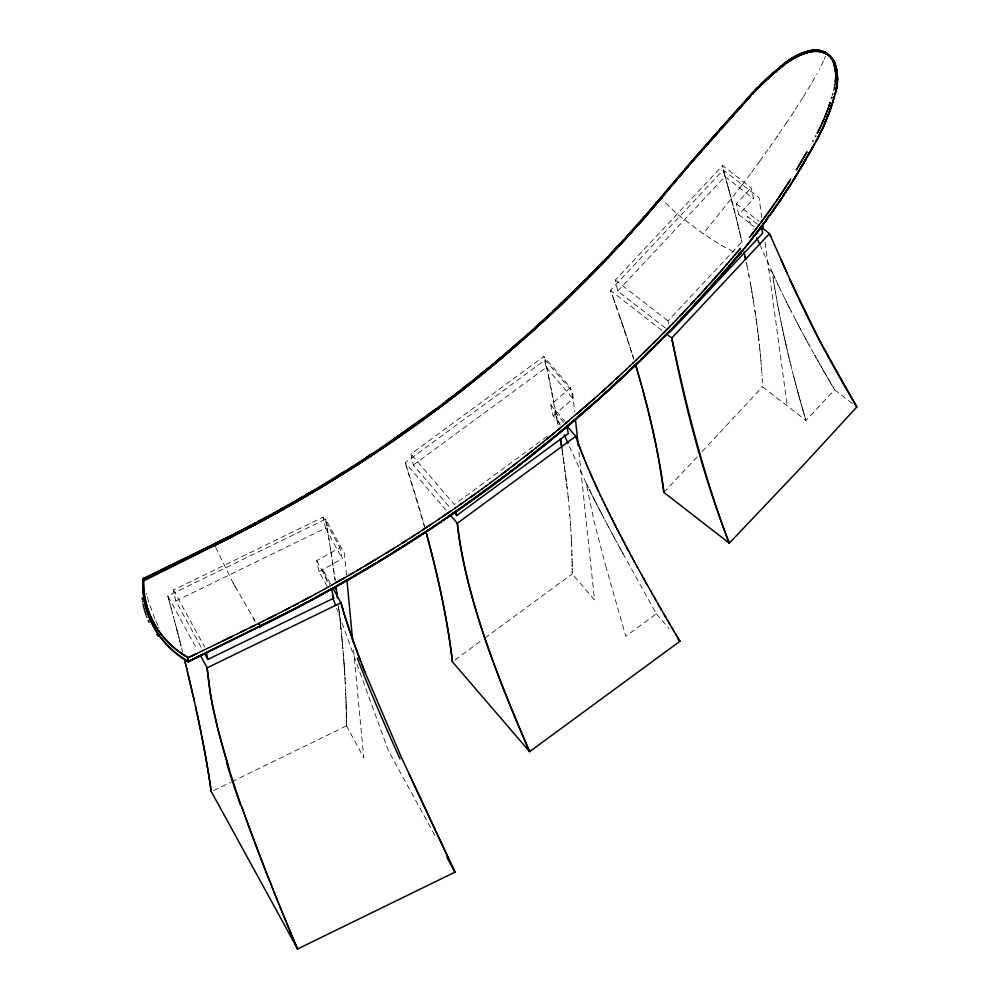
<?xml version="1.0" encoding="UTF-8"?>
<svg xmlns="http://www.w3.org/2000/svg" width="999" height="999" viewBox="0 0 999 999"><rect width="100%" height="100%" fill="white"/><g stroke="black" fill="none" stroke-linecap="round" stroke-linejoin="round"><path stroke-width="0.75" stroke-dasharray="5 3.75" d="M346.353 722.889L346.353 723.663M346.353 724.05L346.353 725.199M572.19 572.677L572.19 571.853M346.353 725.574L363.773 757.754L353.209 646.278M578.896 451.91L594.505 599.899L572.177 573.926L572.177 567.682M825.411 56.169L824.812 57.892M824.662 58.267L824.325 59.116M823.488 61.001L819.829 68.494M819.642 68.856L819.18 69.73M810.376 85.215L802.871 97.527M812.262 82.068L817.045 73.676M811.2 83.866L810.951 84.266M802.709 97.765L794.779 110.29M794.18 111.226L793.693 111.963M793.456 112.338L786.775 122.427M786.712 122.527L777.734 135.689M777.709 135.739L777.16 136.538M777.372 136.226L768.044 149.588M767.981 149.675L759.952 160.901M759.752 161.189L750.524 173.789M750.461 173.876L742.594 184.39M741.495 185.826L703.234 233.729L677.759 214.56L663.661 201.186M741.708 185.552L742.382 184.665M665.484 328.072L617.732 291.059L615.334 280.07L722.564 165.584L751.223 187.837L753.608 198.826L738.736 214.71L754.295 226.761M761.775 217.745L759.065 197.69L723.239 169.93L610.401 290.447L612.412 295.866M617.732 291.059L724.962 176.573L722.564 165.584M738.736 214.71L736.338 203.734L751.223 187.837M668.593 323.639L667.994 320.891L743.318 240.397M663.811 492.47L697.826 456.131M702.085 451.585L762.662 386.638M762.674 386.875L805.943 420.417L834.64 389.76L833.079 387.125M560.239 424.088L553.159 415.859L550.761 404.87L570.541 387.637L543.818 356.493L410.939 454.046L413.336 465.022L450.649 508.454M553.159 415.859L572.939 398.626L570.541 387.637M413.336 465.022L546.216 367.482L543.818 356.493M547.115 436.338L454.308 504.507L410.939 454.046M454.945 660.014L482.38 639.86M484.877 638.036L572.177 573.926M622.976 553.546L656.318 613.823L625.761 636.263L605.844 566.458M327.073 586.263L319.043 571.653L316.658 560.664L339.91 547.739L323.127 517.12L173.426 589.997L175.812 600.973L202.66 649.949M319.043 571.653L342.307 558.728L339.91 547.739M346.466 575.049L344.405 553.384L325.649 519.155L167.77 595.991L168.843 599.737M175.812 600.973L325.524 528.109L323.127 517.12M213.661 790.546L230.557 782.317M231.756 781.73L346.353 725.961L346.353 720.192M733.403 251.785L721.29 245.329L703.234 233.729M662.062 330.582L610.576 290.472L613.973 300.137M736.338 203.734L759.09 221.328M724.962 176.573L753.608 198.826M757.192 224.101L747.339 216.458L753.021 229.196M768.78 269.518L772.239 272.203L773.151 278.197M834.64 389.76L855.606 406.019M615.334 280.07L667.994 320.891M546.216 367.482L572.939 398.626M550.761 404.87L564.91 421.341M563.761 422.377L553.796 410.776L559.964 424.925M656.318 613.823L669.105 628.696M446.291 510.427L405.232 462.649L545.142 359.902L572.552 391.795L574.662 411.825M215.709 547.464L233.129 583.041L256.206 623.014M253.197 618.331L254.795 620.854M831.53 384.49L833.366 387.612M830.706 383.092L824.949 373.189M829.982 381.868L831.83 385.002M827.946 378.359L829.045 380.257M826.298 375.537L827.671 377.897M823.601 370.854L825.449 374.051M822.252 368.519L823.95 371.478M821.59 367.345L819.567 363.798M821.016 366.346L822.477 368.906M819.729 364.098L816.695 358.728M817.769 360.627L818.418 361.788M817.12 359.478L813.511 353.047M814.797 355.344L815.958 357.405M813.885 353.708L810.114 346.903M621.228 550.387L622.764 553.171M622.464 552.609L623.076 553.721M808.99 344.867L810.239 347.14M619.817 547.802L620.829 549.65M620.629 549.275L621.341 550.574M316.658 560.664L329.795 584.577M807.642 342.407L809.365 345.567M620.017 548.164L616.72 542.132M325.524 528.109L342.307 558.728M330.519 583.791L322.29 568.768L328.134 584.89M434.802 835.314L388.286 750.449L336.651 608.329M173.426 589.997L204.733 647.127M167.832 596.091L197.24 649.775M807.879 342.844L805.681 338.798M617.007 542.682L614.647 538.336M804.245 336.139L805.931 339.273M613.773 536.713L614.847 538.698M804.582 336.775L801.473 330.994M612.175 533.753L614.073 537.25M612.424 534.203L609.615 528.946M233.129 583.029L235.277 587.025M800.074 328.359L801.735 331.468M608.641 527.122L607.092 524.213M608.341 526.573L609.665 529.058M799.25 326.81L800.536 329.22M798.438 325.262L799.487 327.235M607.155 524.325L604.033 518.406M797.514 323.501L798.551 325.474M797.627 323.713L795.679 319.992M603.433 517.257L604.233 518.781M602.36 515.197L603.521 517.407M795.691 320.017L791.982 312.837M601.111 512.799L602.035 514.585M601.91 514.335L602.497 515.472M600.074 510.789L601.211 512.986M598.826 508.379L599.737 510.139M599.55 509.777L600.199 511.026M598.95 508.603L596.903 504.607M791.096 311.114L791.87 312.625M791.258 311.413L789.422 307.817M595.891 502.634L597.027 504.87M596.141 503.121L594.305 499.512M788.923 306.818L789.46 307.892M788.598 306.181L789.023 307.018M594.805 500.499L592.057 495.017M787.736 304.47L788.623 306.231M592.981 496.878L593.906 498.701M159.053 627.772L158.741 627.147M787.824 304.645L786.575 302.135M786.151 301.286L786.675 302.347M591.308 493.518L587.874 486.575M590.933 492.769L592.207 495.329M786.238 301.473L783.653 296.228M589.41 489.697L590.222 491.346M783.74 296.428L782.254 293.381M588.448 487.749L586.113 482.954L594.168 521.728L605.669 565.834M586.863 484.515L587.712 486.251M779.245 287.15L782.367 293.619M586.038 482.817L568.593 444.742M157.954 625.536L154.795 618.518M779.332 287.337L777.834 284.191M777.896 284.34L775.187 278.596M774.487 277.085L775.261 278.746M773.913 275.836L774.55 277.21M773.95 275.936L772.589 272.964M772.664 273.139L760.589 246.166M154.808 618.556L148.901 602.335M613.149 297.477L633.716 358.591M614.273 300.986L614.997 302.959M615.509 304.383L618.506 312.824M618.905 313.961L619.88 316.745M620.179 317.607L621.341 320.941M621.528 321.491L622.015 322.902M622.202 323.451L623.339 326.798M623.526 327.347L624.637 330.632M624.825 331.218L625.287 332.592M625.561 333.404L626.56 336.451M626.922 337.537L627.734 340.022M628.259 341.646L629.582 345.741M630.094 347.352L630.719 349.275M630.968 350.087L631.805 352.759M632.33 354.408L632.904 356.268M148.801 602.01L148.389 600.661M633.066 356.805L633.903 359.515M148.252 600.199L147.889 598.988M805.943 420.417L805.394 418.569M805.394 418.556L804.47 415.447M803.858 413.349L804.108 414.21M804.083 414.11L804.532 415.646M803.196 411.051L803.933 413.586M723.239 169.93L723.9 172.19M802.497 408.653L803.034 410.502M802.971 410.289L803.208 411.113M723.776 171.753L725.411 177.472M147.652 598.151L147.352 597.127M801.972 406.805L802.759 409.528M801.485 405.107L802.097 407.23M725.349 177.223L726.548 181.468M800.973 403.271L801.448 404.97M800.149 400.362L800.499 401.586M800.923 403.121L799.812 399.138M726.473 181.219L726.885 182.68M726.81 182.43L727.197 183.804M727.135 183.579L727.322 184.266M799.125 396.69L799.462 397.914M799.899 399.45L798.788 395.467M727.447 184.728L727.896 186.301M424.587 526.785L405.232 462.649A2411.174 445.204 53.7 0 1 424.737 527.297M798.376 393.943L798.875 395.779M727.834 186.101L728.084 187.013M728.059 186.9L728.383 188.099M728.346 187.924L729.869 193.506M798.451 394.255L796.802 388.161M728.633 188.998L729.058 190.522M168.644 599.163L170.829 606.98M797.789 391.808L798.126 393.032M729.295 191.421L735.826 216.371M169.942 603.883L172.765 614.148M797.127 389.385L797.452 390.597M730.107 194.43L730.756 196.803M171.079 608.054L173.726 617.707M146.603 594.405L146.291 593.231M796.39 386.638L796.877 388.461M795.828 384.528L796.478 386.95M730.993 197.702L731.792 200.687M173.451 616.845L174.675 621.241M795.341 382.717L795.903 384.815M174.55 620.941L175.624 625.012M794.754 380.494L795.416 382.992M731.867 200.986L732.492 203.359M176.423 628.059L177.447 631.743M175.612 624.762L176.536 628.259M794.23 378.484L794.867 380.931M732.729 204.271L733.341 206.631M176.698 629.07L178.359 635.214M794.355 378.971L793.718 376.486M177.747 633.091L179.246 638.661M793.855 377.01L791.782 368.918M733.641 207.804L734.34 210.489M180.132 642.095L178.659 636.6M179.683 640.571L181.88 648.9M792.357 371.178L792.519 371.84M734.49 211.076L735.002 213.124M180.707 644.53L181.081 646.016M181.581 647.976L182.73 652.272M791.857 369.218L790.883 365.334M735.314 214.335L737.499 223.152M736.113 217.545L736.775 220.205M790.983 365.709L789.934 361.476M736.912 220.779L738.273 226.336M790.059 361.975L788.998 357.617M737.712 224.026L742.032 242.457M788.536 355.694L789.11 358.067M788.086 353.783L788.711 356.393M738.561 227.535L739.11 229.845M788.174 354.17L786.975 349.063M739.385 230.994L739.585 231.855M739.597 231.905L739.872 233.054M740.134 234.203L740.396 235.352M787.037 349.325L786.575 347.327M740.684 236.551L741.133 238.549M786.6 347.465L786.038 344.98M785.751 343.743L786.238 345.904M741.395 239.685L741.658 240.821M785.464 342.457L785.913 344.48M785.276 341.646L785.601 343.069M784.952 340.222L785.314 341.795M785.014 340.472L784.427 337.837M545.529 361.626L545.142 359.902L558.254 425.811M784.277 337.187L784.64 338.811M784.327 337.4L783.403 333.167M546.603 366.521L547.165 369.093M783.703 334.565L783.853 335.214M783.566 333.903L782.417 328.584M782.854 330.594L782.629 329.583M548.214 373.938L548.751 376.498M782.205 327.547L782.504 328.946M781.618 324.75L782.317 328.072M548.876 377.06L549.475 379.895M781.455 323.938L781.68 325.062M781.318 323.326L781.505 324.188M549.762 381.306L550.237 383.566M781.355 323.476L780.943 321.466M746.29 262.25L747.04 265.934M780.943 321.478L779.707 315.322M746.965 265.547L748.351 272.565M551.148 388.062L551.773 391.133M552.11 392.819L552.385 394.205M779.744 315.547L779.382 313.661M552.547 395.042L552.984 397.265M779.42 313.861L779.07 312.088M779.083 312.175L778.77 310.514M748.413 272.902L751.023 286.85M553.421 399.475L553.846 401.698M778.795 310.664L778.471 308.941M748.8 274.912L749.063 276.286M778.496 309.091L777.871 305.781M554.695 406.106L555.107 408.291M777.909 306.006L777.672 304.707M777.659 304.62L777.347 302.947M555.506 410.489L555.819 412.125M777.309 302.722L776.373 297.577M750.311 282.967L750.511 284.003M556.605 416.483L556.992 418.656M776.41 297.777L775.524 292.707M750.948 286.451L751.285 288.349M751.186 287.799L752.197 293.619M557.38 420.816L558.141 425.124M775.549 292.844L775.374 291.845M751.797 291.246L751.96 292.195M775.361 291.758L774.812 288.536M752.122 293.144L752.796 297.128M325.649 519.155L328.309 535.064M326.124 521.915L326.773 525.774M774.799 288.474L774.525 286.813M752.771 296.978L752.884 297.665M774.562 287.025L773.863 282.729M752.846 297.427L752.996 298.339M752.971 298.202L753.583 301.923M327.772 531.805L327.235 528.521M328.234 534.615L332.242 560.189M753.546 301.698L757.279 327.185M328.846 538.324L329.358 541.558M773.701 281.693L773.813 282.405M773.726 281.855L773.114 277.959M330.382 548.001L330.881 551.198M754.869 310.165L755.144 311.938M331.768 557.03L331.293 553.858M562.1 449.488L562.412 451.573M755.232 312.55L755.394 313.649M562.15 449.862L567.757 493.081M332.155 559.565L335.239 581.131M562.637 453.134L562.949 455.207M333.092 565.946L332.642 562.812M755.756 316.159L755.956 317.532M563.174 456.755L563.686 460.364M333.479 568.556L333.928 571.665M756.106 318.556L756.255 319.58M334.141 573.214L334.29 574.238M756.468 321.129L756.555 321.765M563.898 461.9L564.185 463.948M335.077 579.882L334.653 576.81M756.593 322.09L756.767 323.376M765.109 242.42L787.224 405.906M564.398 465.484L564.81 468.543M756.905 324.325L757.08 325.686M757.23 326.81L758.466 336.7M757.417 328.234L757.567 329.395M565.072 470.579L565.272 472.09M757.592 329.62L757.766 331.019M565.459 473.576L565.896 476.998M757.879 331.843L758.029 333.092M758.091 333.591L758.278 335.127M566.071 478.459L566.483 481.855M758.341 335.639L760.214 352.947M338.611 607.392L338.411 605.681M338.898 609.84L338.511 606.593M758.566 337.512L758.74 338.986M566.658 483.316L566.82 484.765M338.786 608.891L339.161 612.025M758.765 339.223L758.903 340.509M339.21 612.512L339.435 614.447M339.061 611.188L339.922 618.793M567.045 486.688L567.207 488.124M339.548 615.421L339.685 616.62M340.184 621.178L339.835 618.031M759.29 343.943L759.452 345.467M340.085 620.292L340.447 623.563M567.682 492.432L568.181 497.177M340.334 622.552L340.647 625.474M340.696 625.948L340.871 627.597M340.572 624.812L341.745 636.4M340.946 628.309L341.084 629.72M759.814 348.913L759.952 350.199M568.119 496.59L570.304 521.341M341.208 630.906L341.308 631.855M759.977 350.524L760.102 351.748M341.396 632.804L341.496 633.741M760.189 352.684L760.526 356.231M341.808 637.037L341.908 637.974M341.67 635.626L342.033 639.372M342.008 639.048L342.133 640.359M342.207 641.233L342.482 644.28M342.083 639.847L342.245 641.67M760.489 355.856L760.951 360.951M342.545 644.942L342.632 645.866M342.42 643.556L343.156 652.01M342.794 647.714L342.869 648.626M760.913 360.589L761.313 365.359M343.032 650.461L343.107 651.373M343.144 651.823L343.294 653.646M569.842 515.384L569.73 513.998M343.256 653.284L343.431 655.319M343.406 655.007L343.781 659.864M761.425 366.883L761.638 369.692M343.756 659.515L343.831 660.626M343.956 662.2L343.818 660.414M761.613 369.368L761.9 373.364M570.267 520.816L570.704 527.235M343.981 662.637L344.056 663.636M343.943 662.137L344.006 662.886M344.081 663.973L344.18 665.309M344.056 663.536L344.118 664.385M344.168 665.134L344.305 667.082M570.529 524.512L570.616 525.874M344.355 667.956L344.418 668.843M344.268 666.633L344.468 669.617M344.455 669.28L344.568 671.103M762 374.95L762.05 375.749M570.679 526.823L571.366 538.836M344.543 670.604L344.93 676.985M344.618 671.915L344.705 673.226M344.73 673.663L344.78 674.525M762.212 378.271L762.462 382.692M344.992 677.996L345.042 678.858M344.917 676.698L345.105 680.144M571.141 534.403L571.191 535.289M345.092 679.882L345.592 689.859M345.229 682.28L345.292 683.566M571.353 538.424L571.54 542.37M345.442 686.538L345.479 687.374M571.515 541.982L572.127 562.637M345.579 689.485L345.741 693.418M345.729 693.244L345.779 694.492M345.779 694.293L345.891 697.389M345.879 696.94L345.991 700.449M571.828 549.787L571.865 551.086M345.991 700.262L346.054 702.709M346.116 704.732L346.041 702.185M571.952 554.108L571.99 555.394M346.091 703.92L346.316 715.496M346.141 705.943L346.166 706.755M346.178 707.554L346.203 708.353M572.065 558.379L572.09 559.665M346.241 710.351L346.203 708.753M346.241 710.751L346.253 711.55M346.266 711.95L346.278 712.737M572.115 561.788L572.177 568.094M346.291 713.536L346.303 714.322M346.303 715.109L346.353 720.966M572.152 564.735L572.165 566.008M346.328 716.283L346.328 717.07M346.341 718.631L346.328 717.457M572.19 568.931L572.19 569.767M346.353 721.353L346.353 722.127"/><path stroke-width="1.5" d="M835.751 76.473L835.751 75.562M837.237 79.82L837.437 80.732L837.187 75.062M835.201 64.211L834.877 63.474L835.289 64.635A53.334 48.414 -12.3 0 1 837.499 79.308L837.487 77.298M837.499 78.671L837.274 77.86M837.274 78.322L837.499 79.158M835.626 77.223L835.639 76.623M837.262 79.308L837.487 79.371A69.356 62.962 -12.3 0 1 835.264 94.056L835.189 93.144M835.726 77.572L835.676 78.684M835.601 78.097L835.651 79.158M837.437 80.732L837.274 81.618M835.564 78.834L835.576 80.232M837.412 81.356L837.262 83.329M835.539 79.296L835.589 80.132M837.399 81.581L837.112 82.168M837.224 82.38L837.287 83.117M837.1 82.268L837.125 83.466M835.451 80.37L835.414 81.98M835.426 80.682L835.376 81.319M837.174 82.917L836.875 86.613L836.925 85.19M836.975 83.579L837.025 84.415M835.339 81.656L835.289 82.118M836.962 83.691L837 84.54M835.189 83.691L835.089 84.415M836.837 86.813L836.438 88.274M836.8 87.025L836.7 87.675M834.914 84.803L834.839 85.29M836.475 87.325L836.55 88.549L836.513 87.063M836.513 88.761L836.051 89.573M834.702 86.626L834.54 86.901M836.2 88.811L836.288 89.098M834.502 87.088L834.515 87.537M836.313 89.748L836.151 90.547L836.026 89.685M836.101 89.96L836.026 91.084M834.265 88.212L834.215 88.424M835.976 91.296L835.676 91.234M834.053 89.585L833.778 90.21M835.451 92.145L835.514 93.144M835.351 93.756L835.289 92.782M835.102 93.481L835.176 94.381L835.052 93.631M835.264 94.056L829.482 111.538M832.866 93.844L832.454 94.893M834.202 97.752L834.34 96.616M834.078 98.177L834.177 97.14M833.978 97.827L833.553 98.776M831.855 97.24L831.543 97.89M833.69 99.438L833.303 100.712M831.755 97.565L831.555 98.202M833.403 99.725L833.178 100.462M832.916 100.849L833.041 101.573M832.916 101.299L832.779 102.41M832.642 102.835L832.367 103.684M832.229 104.108L832.279 103.309M831.93 103.958L831.892 105.157M831.917 104.433L831.305 105.869M830.194 102.497L829.869 103.172M830.119 102.722L829.794 103.384M831.505 105.669L831.006 106.768M831.555 106.194L831.58 105.444M829.744 103.834L829.345 104.733M829.819 103.609L829.42 104.508M829.382 104.945L829.045 105.619M831.056 107.667L831.068 107.018M829.22 105.395L828.883 106.069M830.831 107.692L830.693 108.741M830.831 108.354L830.906 107.467M828.733 106.531L829.07 105.844M830.606 108.367L830.331 109.79M830.631 108.941L830.681 108.142M828.92 106.306L828.258 107.88M830.481 109.366L830.519 108.591M830.244 109.016L830.044 110.627M830.082 109.478L829.894 110.414M829.757 110.39L829.645 111.089M828.283 108.117L827.609 109.678M828.046 108.791L827.796 109.453M829.357 111.513L828.109 115.847M826.011 120.429L829.669 111.663M829.52 112.088L828.87 112.85M827.484 110.34L826.885 111.651M827.397 110.552L826.71 112.088M828.708 113.287L828.433 114.997M828.421 114.423L827.946 116.259M826.56 112.762L826.198 113.436M826.385 113.212L825.923 114.123M826.21 113.661L825.649 114.81M827.497 116.433L827.172 117.607M827.534 116.696L827.859 115.509L823.738 126.199L816.395 140.759M825.848 114.585L825.112 116.159M259.178 627.01L260.027 627.584L260.077 626.698A1423.288 1292.032 -12.3 0 0 741.108 252.46L742.007 250.899M827.047 117.582L826.71 118.731M825.124 116.384L824.674 117.233M825.211 116.159L824.849 116.808M826.323 119.343L826.061 119.98M826.535 119.168L826.185 120.017M824.35 118.269L823.551 119.88M824.262 118.469L823.913 119.281M825.549 121.204L825.374 122.54M825.636 121.004L825.499 122.253M825.236 122.265L825.137 123.077L825.449 122.353M823.825 119.48L822.826 121.541M825.199 122.015L823.526 126.099M825.062 122.677L824.525 124.475M823.476 120.292L822.439 122.39M824.375 123.888L824 124.75M822.739 121.978L821.852 123.701M824.425 124.688L821.278 131.393M822.352 122.84L821.44 124.588M823.775 126.136L822.839 128.172M823.201 126.511L822.577 127.86M821.34 125.037L820.816 125.936M822.639 128.571L822.264 129.383M820.916 125.936L819.929 127.76M821.702 129.957L820.803 131.518M819.48 128.671L819.917 128.009M819.592 128.684L818.93 129.783M819.255 129.358L818.718 130.207M820.878 132.205L820.254 132.605M817.494 132.605L818.718 130.432M819.118 135.677L820.154 132.817M818.618 130.632L817.157 133.229M820.341 133.292L819.754 133.866M819.917 134.116L819.617 134.703M819.005 135.876L819.143 135.065M818.393 136.488L818.193 137.4M818.094 137.587L818.206 136.838M815.808 135.789L815.459 136.426M817.994 137.787L816.707 140.197M816.283 140.984L816.707 139.648M816.146 140.684L814.347 144.53M816.258 140.459L815.484 142.445M813.248 140.709L812.786 141.371M814.422 143.856L813.898 145.342M814.56 144.131L810.339 151.711M813.935 144.73L813.461 146.129M812.774 147.377L812.886 146.628M812.324 147.627L812.087 148.601M812.362 148.102L812.437 147.427M811.875 148.988L811.987 148.227M811.325 149.95L811.425 149.238M811.475 149.7L811.538 149.038M811.038 150.474L810.152 152.035M810.014 151.486L808.903 154.221M809.714 152.81L810.251 151.324M809.864 152.547L810.376 151.111M809.277 152.785L808.903 153.696M809.277 153.047L809.527 152.347M807.005 151.86L806.63 152.51M808.528 154.083L808.029 155.207M808.428 155.057L808.903 153.434M808.815 154.383L809.265 153.596M806.018 153.584L806.28 152.922M806.38 152.947L806.655 152.273M807.916 155.157L807.417 156.281M808.403 154.57L806.992 157.567M805.768 154.008L805.182 154.833M807.18 156.443L806.218 158.117M807.292 156.493L806.018 159.228M805.281 154.845L804.232 156.481M805.044 155.257L804.57 156.081M804.332 156.493L803.059 158.491M805.531 160.065L806.093 158.579M806.33 158.167L804.57 161.738M803.283 158.092L803.858 157.305M805.032 160.152L803.833 162.987M805.144 160.202L804.682 161.014M804.744 161.438L805.381 159.803M805.194 160.652L805.656 159.877M801.41 161.301L802.921 158.916M804.083 162.562L804.557 160.964M802.347 159.703L801.747 160.914M803.621 162.562L802.909 164.56M803.496 163.574L803.745 162.612M803.508 163.012L803.134 164.173L803.97 162.213M803.583 163.399L804.207 161.813M801.51 161.314L800.936 162.1M802.609 165.06L803.146 163.361M800.461 162.912L801.036 162.125M802.322 165.022L801.136 167.557M801.997 166.096L802.559 164.623M802.122 165.896L802.796 164.223M799.737 164.136L800.561 162.924M800.074 163.736L798.738 165.809M801.722 165.784L801.073 167.657M801.548 166.858L801.835 165.834M799.337 164.985L798.488 166.234M800.861 167.482L799.15 170.866M799.65 170.042L800.986 167.02M800.636 168.381L801.111 167.07M800.836 168.057L801.348 166.658M800.236 168.282L799.724 169.131M800.137 169.243L800.611 167.907M797.964 167.095L798.588 166.246M797.14 168.656L796.615 169.53M797.277 168.431L797.577 167.745M798.651 171.166L798.938 170.442M799.2 170.005L796.141 175.824M798.738 171.566L799.2 170.779M796.353 169.955L796.64 169.293M797.739 172.677L798.001 171.99M797.801 173.114L796.415 175.387M795.679 175.812L794.967 177.735M795.803 176.386L796.153 175.287M796.028 176.011L796.39 174.887M795.204 177.36L795.554 176.261M794.505 178.509L794.667 177.697M793.618 179.395L793.056 180.819L794.804 177.485M794.617 178.297L795.129 177.472M794.28 178.334L793.78 179.67M793.543 180.057L793.755 179.183M791.608 183.142L792.956 180.457M793.231 180.032L792.582 181.606M790.684 178.983L790.396 179.633M789.997 180.257L788.498 182.467M789.61 180.881L789.098 181.693M790.733 183.766L791.37 182.992M791.133 183.903L791.558 183.229M788.848 182.093L787.986 183.267M790.234 184.565L790.858 183.816M791.033 184.041L788.698 187.725M788.336 182.892L787.487 184.053M790.521 184.865L788.223 188.486M787.836 183.679L786.225 186.014M788.586 187.387L787.849 189.061M788.461 188.112L789.085 186.601M788.074 188.187L787.587 189.46M788.461 187.337L780.331 200.462M785.189 187.612L786.325 186.039M787.562 188.973L786.912 190.509M785.551 187.238L784.665 188.424M786.238 191.546L786.937 189.723M785.027 188.049L784.14 189.236M786.525 190.584L785.751 192.308M784.502 188.861L783.341 190.472M785.614 191.758L784.739 193.843M783.703 190.085L782.791 191.284M785.464 192.22L784.54 193.394M783.166 190.909L782.529 191.696M784.277 193.806L784.927 193.044M782.629 191.721L781.455 193.331M783.728 194.63L784.39 193.856M784.24 194.605L780.719 199.9M783.191 195.442L783.853 194.68M780.644 194.543L781.817 192.944M782.654 196.254L783.303 195.504M781.28 193.756L779.844 195.742M780.481 194.967L778.508 197.727M779.145 196.953L779.682 196.154M780.893 199.113L780.456 200.275M778.87 197.352L777.697 198.913M780.356 199.912L779.382 201.873M780.219 200.637L780.631 199.513M779.819 200.712L778.87 202.622M779.695 201.398L780.094 200.312M777.147 199.725L778.071 198.551M779.282 201.511L778.271 203.496M779.257 202.048L779.545 201.111M777.522 199.35L776.598 200.524M778.733 202.31L777.397 204.783M778.683 202.909L779.008 201.91M776.972 200.15L775.499 202.135M778.184 203.122L771.028 213.861M775.873 201.761L774.1 204.158M777.622 203.921L776.872 205.544M776.398 205.482L775.561 206.693M776.61 205.906L777.072 204.733M774.475 203.784L772.714 206.144M774.999 207.492L775.674 206.756M775.399 207.155L774.45 208.292M774.837 207.954L773.9 209.078M775.586 207.392L772.427 211.888M771.615 207.705L773.089 205.769M773.351 209.852L774.013 209.141M770.529 209.241L771.99 207.342M773.463 209.915L772.527 211.014M769.717 210.389L770.903 208.878M771.99 211.788L772.377 211.463M770.354 209.653L768.618 211.925M771.378 213.374L771.715 212.175M770.616 213.711L771.278 212.999M771.003 213.386L769.892 215.434M768.98 211.576L767.207 213.886M770.454 214.161L760.626 227.984M768.431 212.35L766.633 214.673M768.081 217.233L769.779 214.872L767.494 218.032M766.046 215.472L766.72 214.698M765.471 216.271L766.146 215.497M767.607 218.094L764.922 222.253M765.559 216.296L761.325 221.878M767.02 218.893L764.385 222.989M767.095 219.293L765.471 221.516M764.972 217.095L763.798 218.706M762.612 220.304L758.94 225.037M764.547 222.04L761.563 226.049M764.66 222.103L762.861 224.513M763.835 223.726L761.113 227.36M761.675 226.111L760.376 227.622M761.076 226.898L759.777 228.396M758.353 225.811L759.04 225.075M758.74 225.462L756.593 228.122M760.189 228.072L759.19 229.171M760.564 228.084L758.566 230.694M759.602 228.846L758.603 229.945M759.602 229.345L760.114 228.671M759.003 229.62L755.968 234.053M756.98 227.772L756.006 228.883M758.416 230.394L757.13 231.855M758.915 230.245L756.655 233.179M756.38 228.534L753.321 232.33M757.829 231.156L756.081 233.916M755.793 229.308L755.207 230.07M756.243 233.004L756.942 232.305M755.444 234.728L756.056 233.454M755.519 234.653L756.355 233.067M754.02 231.593L753.021 232.717M755.157 234.603L754.145 235.702M755.456 234.228L754.445 235.314M755.756 233.841L741.82 251.611M753.109 232.755L752.422 233.491M752.11 233.878L752.809 233.142M753.533 236.476L754.245 235.764M751.51 234.653L752.21 233.916M751.897 234.29L749.375 237.337M752.309 238.024L753.234 236.863M753.358 237.387L750.948 240.434M751.398 239.173L752.01 238.399M750.424 241.096L748.114 243.956M747.552 244.668L744.642 248.227M742.881 250.349L743.756 248.801M742.282 251.049L743.268 249.375M741.695 251.76L742.632 250.15M734.902 254.857L739.56 249.325M739.485 249.55L740.022 248.776M739.959 248.988L740.584 248.239M741.27 251.586L737.799 255.707M741.058 252.023L741.583 251.211M741.533 251.461L741.895 250.836M664.847 192.657L667.132 189.935M661.013 197.215L660.314 198.252M663.948 193.719L670.204 187.288M660.851 197.615L664.647 193.107M661.375 196.99L664.61 193.906M661.076 197.914L659.702 199.75M662.849 195.804L664.472 194.081M664.422 194.405L659.49 200.287M660.901 198.601L663.299 195.754M143.357 581.068L214.985 545.217A1321.452 1199.587 -12.3 0 0 661.6 197.765L662.175 197.09M740.908 252.21L733.278 261.039M740.346 253.371L741.108 252.46L740.783 253.571L739.01 253.721M659.652 198.826L658.878 199.95M667.232 190.035L668.281 188.586M659.315 199.425L660.077 198.326M658.89 200.512L657.367 202.797M659.889 198.751L660.489 197.839M659.465 199.837L658.066 201.96M658.778 201.124L659.877 199.35M664.797 193.494L667.632 190.597M664.51 193.831L666.42 192.033M664.01 194.892L665.559 193.069M737.986 251.336L733.391 256.631M739.585 254.283L735.776 258.778M658.041 200.737L655.831 203.534M657.991 200.999L658.491 200.212M669.517 187.325L679.445 176.448M658.291 200.649L659.078 199.513M668.368 188.674L675.187 180.444M655.244 205.294L657.866 201.736M657.667 202.16L658.453 201.036M669.505 188.399L670.654 187.05M667.906 190.01L671.79 185.702M666.758 191.358L668.843 189.173M657.18 201.761L654.407 205.22M672.402 184.503L676.098 180.632M656.793 203.184L653.821 206.955M671.253 185.864L672.914 184.378M670.104 187.213L673.676 183.466M656.655 203.634L657.517 202.335M736.4 257.555L728.746 266.321M675.274 180.544L676.335 179.096M654.545 205.632L655.269 204.795M673.551 183.142L674.712 181.793M674.812 181.868L677.472 179.033M655.369 204.87L656.081 204.021M673.476 183.716L674.887 182.055M733.478 256.668L730.381 260.165M735.014 259.678L731.193 264.148M678.746 176.486L682.816 172.328M654.308 205.12L651.548 208.541M677.584 177.834L683.279 170.991M653.696 206.044L655.032 204.283M676.435 179.183L677.497 177.747M677.122 179.158L678.621 177.685M653.109 207.78L654.645 205.707M675.736 181.069L676.885 179.72M731.98 258.441L728.87 261.925M652.884 206.793L650.124 210.19M681.056 173.776L686.6 168.406M682.03 173.726L679.332 176.373M651.698 208.966L652.509 208.217M680.893 175.037L682.792 172.827M680.956 174.95L678.533 177.785M652.397 208.616L653.933 206.543L650.973 210.277M731.88 262.874L724.175 271.603M683.378 171.079L685.601 168.294M684.078 171.054L684.877 170.417M650.973 209.802L648.089 213.611M682.916 172.402L685.451 169.743M651.086 209.877L649.537 211.95M681.755 173.751L683.728 171.741M650.249 211.114L651.798 209.041M728.958 261.963L725.836 265.447M730.419 265.047L726.548 269.53M685.689 168.394L687.337 166.284M686.85 167.045L690.247 162.924M650.037 210.102L647.277 213.486M686.276 167.72L689.51 165.035M650.749 209.278L648.701 211.838M685.114 169.068L687.549 167.02M685.127 169.63L685.714 168.956M685.814 169.043L687.749 167.083M648.226 213.174L649.65 211.526M727.447 263.724L724.312 267.195M689.76 163.699L691.408 161.588M689.173 164.36L692.582 161.501M688.011 165.709L690.734 163.624M688.036 166.271L689.298 165.01M689.46 165.097L690.321 164.111M647.414 213.923L648.126 213.099M648.838 212.275L646.653 215.272M687.674 167.158L688.323 166.421M727.322 268.157L718.793 278.409M693.156 159.565L691.495 161.676M692.669 160.34L695.304 157.305M692.082 161.014L695.229 158.466M647.177 213.399L644.417 216.758M690.921 162.35L693.493 160.452M647.889 212.575L645.854 215.122M690.946 162.924L691.533 162.25M691.633 162.325L694.43 159.39M646.803 214.822L644.505 217.745M690.609 163.774L691.47 162.787M647.514 213.998L645.217 216.92M724.4 267.233L721.253 270.704M725.798 269.917L721.103 275.112M696.69 155.519L698.264 153.921M695.504 156.88L697.377 154.945M694.63 157.892L696.49 155.956M695.641 157.53L698.114 155.157M693.843 158.991L694.43 158.317M694.755 158.541L696.328 156.93M693.868 159.553L696.39 157.13M645.267 216.383L642.345 220.205M645.379 216.458L646.091 215.634M722.876 268.993L718.181 274.213M699.362 152.46L700.948 150.861M698.476 153.484L700.049 151.873M697.577 154.508L699.163 152.897M698.601 154.133L701.211 151.636M697.714 155.157L699.575 153.509M644.318 216.671L642.27 219.218M696.528 156.518L700.162 152.835M645.042 215.859L642.981 218.394M696.266 157.268L696.977 156.468M643.131 218.843L643.943 218.094M643.781 218.569L644.655 217.282M722.739 273.426L718.019 278.621M702.334 149.088L704.869 147.203M701.448 150.087L705.069 147.253M700.262 151.448L702.135 149.513M701.286 151.074L703.683 148.826M700.399 152.098L702.447 150.237M699.5 153.109L701.885 150.874M641.62 221.029L642.507 219.73M643.231 218.918L639.435 223.501M719.817 272.502L715.084 277.722M704.657 146.453L705.232 145.792M704.083 147.103L707.504 144.231M703.209 148.089L704.457 146.865M702.172 150.075L704.495 147.902M641.458 219.942L638.673 223.289M642.17 219.118L640.109 221.666M640.971 221.291L638.711 224.325M640.896 221.853L641.795 220.542M719.667 276.935L696.64 302.959M706.967 143.831L709.465 141.209M706.38 144.493L707.654 143.257M705.519 145.467L706.768 144.256M707.105 144.48L709.44 142.32M705.344 146.466L707.679 144.306M704.77 147.115L706.031 145.891M706.805 145.292L704.919 147.427M639.298 222.377L640.009 221.566M639.535 222.914L637.25 225.974M639.635 222.989L637.974 225.15M716.733 276.011L711.962 281.231M718.119 278.684L714.909 282.13M710.801 139.51L713.149 137.05M709.827 140.597L711.9 138.461M736.95 110.152L734.74 112.837M741.795 104.683L743.593 103.958M708.766 141.796L710.639 139.885M736.176 111.214L738.124 108.829M741.333 105.195L742.182 104.445M709.827 141.408L714.248 136.913M735.639 112.437L731.705 117.333M737.337 109.915L739.472 107.305M740.409 106.244L742.407 105.27M707.954 142.919L708.553 142.233M708.915 142.432L710.689 140.622M736.787 111.139L734.864 113.486M738.81 108.254L741.882 105.582M707.854 143.631L710.164 141.496M738.261 109.478L733.091 115.772M740.571 106.868L741.758 106.006M736.6 111.826L742.269 105.419M707.404 144.618L708.641 143.207M737.761 110.514L741.033 106.831M739.16 108.928L740.659 107.243M638.573 223.202L637.225 224.912M638.099 224.55L635.064 228.409M716.57 280.444L711.775 285.639M716.083 133.554L729.794 118.194M713.81 136.114L717.969 131.656M728.421 119.93L732.242 115.447M742.956 103.372L743.943 103.084M712.062 138.087L715.296 134.653M730.868 117.195L734.165 113.274M742.532 103.859L743.194 103.309M714.447 136.214L717.22 133.292M730.319 118.419L717.419 132.879M732.816 114.997L735.514 111.763M712.612 138.287L717.357 133.416M727.334 122.228L732.267 116.221M742.332 104.283L743.031 104.296M711.101 139.972L716.133 134.79M729.595 119.705L734.19 114.061M741.932 105.345L743.006 104.608M710.301 141.346L711.775 139.698M637.125 224.825L626.66 236.638M637.849 224.013L635.776 226.536M635.926 226.985L636.75 226.249M636.525 226.785L637.474 225.437M713.623 279.52L708.828 284.74M744.48 101.861L745.554 100.462M719.055 130.232L726.872 121.478M743.668 102.572L746.528 100.662M744.03 103.172L745.391 101.923M721.528 128.272L723.476 126.099M743.368 103.734L744.779 102.622M743.081 104.046L744.143 103.322M717.12 133.217L724.912 124.95M726.023 123.426L727.971 121.241M717.319 133.466L718.606 132.018M724.837 125.025L727.547 122.003M742.894 104.72L743.518 104.021M628.895 234.802L635.202 227.797M634.577 228.684L635.302 227.872M636.026 227.06L621.815 243.032M713.448 283.953L702.247 296.179M745.654 100.562L746.84 99.226M745.953 100.225L747.302 99.525M745.354 100.887L746.64 100.537M634.952 227.26L623.838 239.723M710.489 283.029L707.242 286.501M747.052 98.801L747.751 98.227M746.453 99.463L749.138 97.49M746.902 99.775L748.276 98.726M746.403 100.524L747.277 99.838M710.301 287.475L707.13 290.984M748.875 96.778L750.711 96.041M748.263 97.452L749.275 96.541M748.051 97.89L748.988 97.665M747.814 98.764L748.676 98.002M747.115 100.025L747.901 99.138M631.793 231.78L606.106 259.328M702.484 291.758L707.329 286.538M750.249 95.255L749.637 95.929M749.188 97.253L749.912 96.928M749.038 97.415L750.636 96.129M748.526 98.439L749.475 97.403M704.158 290.047L705.744 288.299M760.888 226.96L769.505 233.641L791.171 282.255A2669.902 443.431 41.2 0 0 856.83 406.968L803.271 465.234L729.27 543.206L727.871 539.497M750.399 95.092L749.799 96.578M705.544 292.744L694.193 304.932M751.148 94.268L750.561 95.742M750.948 94.693L751.26 95.167M750.249 96.066L752.497 92.807L751.685 93.869M702.572 291.808L696.066 298.763M751.398 94.193L751.897 93.444M750.711 95.579L751.31 94.917M626.186 237.974L597.377 268.394M700.973 293.556L697.764 297.053M751.61 94.593L752.497 94.093M609.565 255.032L623.738 239.635M699.138 299.762L692.582 306.668M751.91 94.268L752.784 92.482M621.066 243.843L618.818 246.266M696.153 298.801L691.221 303.996M752.884 92.582L752.297 94.031M620.916 242.707L606.68 258.067M694.542 300.549L679.832 316.084M695.029 304.707L695.828 303.833M755.544 90.872L752.584 94.006M618.069 247.078L615.821 249.488M694.218 305.569L688.573 311.626M753.234 91.995L752.509 93.619L755.893 89.198M753.933 92.57L752.984 93.581M684.44 315.334L692.682 306.743M753.483 91.933L756.842 88.212M613.586 251.885L615.072 250.287M670.391 331.868L762.687 233.242L761.188 226.373M691.058 308.479L681.181 318.768M769.492 233.641L671.778 338.012C685.189 407.817 703.521 476.748 729.208 543.081L663.973 492.495C658.304 449.325 648.201 406.843 635.714 365.159M753.571 92.482L754.557 91.92M610.576 255.082L612.075 253.484M686.138 314.198L687.762 312.475M686.438 309.24L676.56 319.505M607.554 258.279L609.065 256.681M684.515 315.921L682.067 318.494M604.507 261.463L606.031 259.865M681.243 319.355L678.771 321.94M754.932 91.234L756.355 90.035M606.58 257.979L589.148 276.099M603.733 262.275L593.069 273.264M677.896 322.202L681.281 318.843M755.244 90.909L759.178 87.175L759.74 85.464M603.683 261.001L574.288 290.884M603.309 262.437L561.625 303.821M677.946 322.802L675.474 325.374M755.469 90.484L766.483 80.157M673.276 322.914L676.635 319.555M674.612 325.612L677.996 322.277M756.293 88.973L760.551 84.478M674.662 326.223L672.202 328.746M673.351 322.964L660.027 336.438M674.712 325.686L661.35 339.148M756.53 89.573L757.704 88.199M671.39 329.583L668.93 332.105M757.254 87.987L758.516 86.701M670.054 326.361L663.436 333.129M757.167 88.923L758.328 87.562M594.555 271.466L588.673 277.447M668.106 332.942L665.621 335.477M592.295 274.051L589.972 276.423M668.106 332.48L654.67 345.841M664.785 336.326L662.262 338.886M758.116 87.962L758.94 86.95M589.185 277.21L586.838 279.583M661.413 339.735L658.878 342.282M586.051 280.369L583.691 282.729M660.114 336.488L653.346 343.132M586.101 278.983L552.947 311.126M585.714 280.419L558.578 306.718M658.041 343.132L655.506 345.654M759.49 86.863L760.851 84.178M759.34 87.013L759.552 86.339M581.343 285.065L582.917 283.516M656.768 339.835L639.847 356.381M658.116 342.582L644.542 355.806M654.657 346.491L652.147 348.988M759.802 86.551L760.689 85.677M578.246 288.149L579.795 286.613M760.251 85.827L761.013 85.352M651.311 349.812L648.801 352.297M760.451 85.439L762.587 83.367M576.685 289.685L572.739 293.556M650.062 346.503L643.319 353.134M651.398 349.263L641.158 359.103M761.238 83.991L762.662 82.405M647.951 353.122L645.391 355.632M761.538 83.691L766.27 78.983M761.151 84.94L763.224 82.755M571.94 294.33L569.542 296.653M644.53 356.468C555.057 443.681 454.233 519.143 345.816 581.181M571.178 293.718L559.065 305.357M761.987 84.403L763.261 83.179M568.743 297.427L566.358 299.737M636.438 359.665L639.922 356.431M627.397 372.252L641.246 359.19M763.061 82.218L769.754 75.799M565.571 300.499L563.199 302.772M633.004 362.962L636.525 359.715M637.849 362.475L630.956 369.056M562.4 303.534L553.583 311.875M629.557 366.246L633.091 362.999M763.548 82.455L764.884 81.631M763.636 82.542L764.535 81.506M626.111 369.518L629.645 366.283M558.678 306.793L552.447 312.487M764.635 81.593L768.78 78.034M626.186 369.555L615.659 379.27M627.497 372.327L616.945 382.018M764.972 81.281L767.994 78.297M556.106 308.329L546.765 316.858M555.619 309.69L543.169 321.091M765.646 80.644L766.345 79.995M552.784 312.637L547.102 317.919M624.025 375.599L609.927 388.474M766.708 78.771L768.793 76.848M619.23 376.074L608.641 385.714M766.683 79.67L768.456 78.334M549.962 314.086L537.412 325.424M549.475 315.434L517.832 343.793M546.291 318.681L525.799 337.225M767.457 79.246L768.119 78.646M543.768 319.817L534.253 328.284M612.237 382.542L598.014 395.317M613.536 385.327L602.847 394.892M540.159 324.013L508.154 352.16M768.356 77.972L769.592 77.31M768.443 78.059L769.055 77.348M768.793 77.747L771.915 75.237L771.365 74.538M601.648 392.182L605.194 388.973M606.48 391.77L599.288 398.077M769.317 77.273L769.929 75.649M770.004 75.749L771.116 74.575M531.093 331.119L534.353 328.371M770.866 74.987L770.179 76.498M527.922 333.953L531.193 331.218M598.089 395.367L558.116 429.745M599.375 398.164L566.72 426.361M770.841 76.186L771.278 74.438M771.166 75.899L771.74 75.387M528.021 334.053L511.888 348.002M594.53 398.551L576.51 414.298M595.816 401.348L577.772 417.107M772.339 73.689L771.615 74.138M524.987 337.949L521.665 340.884M772.177 73.651L772.864 74.413M773.263 72.865L772.489 73.377M771.99 74.725L771.902 74.8M520.829 341.621L518.306 343.831M773.026 72.89L773.563 73.514M772.539 74.251L774.262 73.189M521.628 339.697L505.407 353.546M517.47 344.555L513.274 348.214M774.225 71.853L774.487 72.54C777.397 72.065 779.357 67.358 776.198 70.33M774.063 72.003L775.499 72.128M774.562 71.741L775.773 71.891M774.225 72.939L773.975 73.002M514.71 346.665L498.389 360.439M775.274 71.129L776.448 71.316M775.087 71.279L775.736 70.542M512.425 348.938L499.775 359.74M776.011 70.492L775.873 71.528M508.741 350.874L495.616 361.8M777.484 69.231L777.859 69.818M776.985 70.579L777.809 70.155M574.138 420.229L559.34 432.53M778.009 68.781L778.633 69.006M777.834 68.931L780.194 68.157M505.007 355.007L468.718 384.69M778.358 68.494L778.97 68.731M565.546 423.626L569.218 420.529M778.87 68.057L779.557 68.394M778.721 69.106L779.52 68.719M502.247 356.406L492.345 364.523M779.37 67.632L780.569 67.832M779.22 68.681L779.857 68.431M498.926 360.439C451.361 400.462 401.061 437.212 348.539 470.467M780.207 66.933L780.981 66.109M780.556 66.646L781.006 67.02M780.381 66.783L781.305 67.22L782.779 66.009M780.069 67.969L780.868 67.582M495.229 363.261L462.05 389.947M561.875 426.71L546.977 438.898M563.124 429.545L529.433 456.755M781.405 65.934L782.005 65.26M781.23 66.071L781.268 66.97M781.093 67.12L782.254 66.446M492.445 364.623L472.552 380.644M782.429 65.085L783.104 65.747M489.16 367.332L475.974 378.084M554.482 432.854L543.244 441.933M782.804 65.547L783.591 65.347M782.716 65.609L783.516 65.41A68.744 62.413 -12.3 0 1 796.29 57.043A54.495 49.475 -12.3 0 1 810.938 51.823L811.712 51.274A22.003 19.968 -12.3 0 1 825.698 53.072A10.727 3.022 -62.8 0 0 824.637 52.01A20.779 18.856 -12.3 0 0 811.4 50.25L811.438 50.462A20.654 18.756 -12.3 0 1 824.587 52.135L825.162 52.323M783.716 64.023L783.478 64.997M783.591 64.136L783.104 65.297L783.491 64.211M552.022 438.748L525.649 459.727M783.728 63.849L783.753 65.21L784.24 64.373M784.078 63.736L785.127 62.725M783.878 65.122L784.764 64.411M539.51 444.955L543.319 441.995M784.053 64.972L785.276 63.724A60.077 54.533 -12.3 0 1 786.725 62.637L788.973 60.927M535.751 447.964L539.572 445.005M472.652 380.731L462.562 388.549M535.826 448.014L524.438 456.918M469.33 383.379L455.856 393.768M532.067 451.011L501.573 474.475M465.497 387.4L455.344 395.167M525.736 459.815L518.056 465.634M784.939 63.824L785.102 63.699A60.19 54.645 -12.3 0 1 786.65 62.55L789.397 61.076M459.315 391.258L445.741 401.511M458.803 392.644L445.229 402.922M521.94 462.787L510.427 471.491M785.389 62.525L785.476 62.462A59.103 53.646 -12.3 0 1 786.9 61.401L791.757 58.154M513.124 465.809L516.92 462.874M785.102 63.699L787.087 62.675M452.597 396.453L442.345 404.083M452.085 397.839L428.184 415.646M514.323 468.668L491.183 485.926M509.303 468.718L490.01 483.079M506.68 474.5L463.786 505.631M438.948 406.63L442.445 404.17M439.048 406.73L428.708 414.235M438.549 408.116L393.444 440.359M435.639 409.265L393.968 438.936M486.126 485.926L490.072 483.141M454.682 513.149L456.705 515.496L568.319 433.491L566.82 426.635M566.758 425.861L575.724 436.301L457.305 523.251C466.82 603.071 498.426 678.284 529.62 751.66L679.919 641.283L679.407 640.409M482.242 488.761L486.201 485.989M487.387 488.861L475.674 497.352M478.346 491.595L482.305 488.823M421.416 420.741L386.388 445.192M421.928 419.343L379.832 448.539M478.409 491.645L470.517 497.202M474.5 494.455L466.583 499.999M787.112 62.375L790.509 59.915M471.753 500.149L451.873 513.923M454.707 508.304L466.645 500.049M458.741 505.606L462.699 502.834M459.902 508.503L447.877 516.658M442.732 516.508L454.782 508.366M450.799 511.113L438.723 519.23M443.868 519.38L447.952 516.758M443.943 519.48L435.826 524.812M379.308 449.975L386.501 445.267M438.786 519.293L422.577 529.957M379.42 450.049L357.842 464.098M431.793 527.497L435.901 524.9M365.559 457.979L379.932 448.626M430.731 524.675L418.519 532.617M427.747 530.182L431.868 527.597M789.435 60.764L791.245 59.465M372.814 453.371L358.366 462.637M372.29 454.795L343.369 473.289M427.822 530.282L415.559 538.136M789.585 60.951L794.58 57.954M423.763 532.942L407.392 543.381M418.581 532.679L402.197 543.081M410.439 537.937L414.51 535.314M351.149 467.257L358.479 462.737M411.551 540.871L395.092 551.136M406.356 540.546L398.114 545.666M351.261 467.357L321.965 485.302M350.724 468.793L312.4 492.17M347.59 471.066L334.215 479.408M403.371 546.078L391.009 553.671M398.164 545.729L365.297 565.709M336.725 476.461L344.006 471.928M394.068 548.301L385.901 553.359M386.925 556.206L391.084 553.771M336.201 477.909L321.541 486.85M333.266 480.007L319.742 487.937M791.483 59.453L792.994 58.417M382.829 558.716L386.988 556.306M791.658 59.353L793.181 58.304M378.721 561.213L382.892 558.816M792.095 57.942L786.975 61.513A58.991 53.546 -12.3 0 0 785.551 62.562M377.709 558.366L357.03 570.591M378.796 561.313L353.921 575.923M320.167 486.388L322.078 485.402M317.932 489.023L320.791 487.587M319.83 488.161L316.121 490.097M374.675 563.798L362.3 571.178M320.279 486.476L316.558 488.536M317.907 489.323L308.778 494.305M792.332 57.954L797.726 54.895A53.334 48.414 -12.3 0 1 804.357 52.21M314.747 489.61L316.671 488.636M315.984 490.472L301.611 498.626L307.068 495.442M314.86 489.71L305.682 494.942M313.049 490.784L300.224 498.114M308.891 494.38L303.321 497.49M361.226 568.219L348.701 575.412M792.669 57.755L794.392 56.631M303.409 497.877L299.675 499.612M358.142 573.613L337.175 585.514M301.448 499.013L292.357 503.808M296.578 500.212L302.16 497.152M298.501 499.263L300.337 498.214M299.787 499.687L294.193 502.759M352.922 573.076L336.139 582.579M297.527 501.273L279.483 511.063M349.825 578.446L341.446 583.229M296.678 500.312L285.564 506.456M294.855 501.361L291.184 503.446M344.58 577.884L331.918 584.939M344.755 581.78L307.605 602.322M292.482 503.883L288.699 505.894M793.243 58.417L794.342 57.805M290.647 504.92L283.179 508.991M289.348 504.483L280.032 509.552M793.431 58.304L794.28 57.705M284.815 508.503L281.893 510.139M332.954 587.874L337.237 585.614M283.841 507.592L276.336 511.6M281.443 510.102L273.926 514.135M280.919 510.689L277.997 512.3M327.697 587.3L331.98 585.014M333.017 587.986L320.204 594.929M278.296 510.676L262.35 519.218M277.747 512.162L270.205 516.171M277.023 512.849L262.725 520.229M327.747 587.362L314.922 594.318M328.783 590.347L315.934 597.252M794.442 56.756L795.966 55.932M272.727 513.736L274.588 512.724M272.178 515.234L264.598 519.218M794.767 57.567L795.828 57.28M269.006 515.771L270.866 514.76M267.045 518.319L268.044 517.782M266.046 518.868L259.915 521.74M267.133 516.783L258.604 521.216M314.972 594.38L284.815 610.239M311.651 599.575L315.996 597.365M261.788 520.729L262.837 520.304M262.075 521.003L258.042 522.739M258.978 522.24L260.964 521.316M260.102 522.065L254.295 524.737M310.689 596.69L302.098 601.286M311.713 599.675L298.751 606.443M795.928 57.23L795.354 57.542M259.54 520.716L260.477 520.217M257.667 521.715L259.653 520.816M258.716 521.316L252.997 524.2M258.154 522.814L256.169 523.738M307.417 601.985L285.801 613.186M306.543 602.884L188.312 661.925L186.95 660.938M255.232 524.238L257.218 523.314M256.156 524.175L253.359 525.224M254.857 523.214L255.794 522.714M254.97 523.301L252.06 524.687M255.17 524.7L251.498 526.211M254.171 525.224L247.777 528.159M252.173 524.787L250.2 525.661M252.547 525.799L249.638 527.197M251.611 526.286L248.714 527.684M251.236 525.274L248.351 526.635M250.312 525.761L247.427 527.122M249.201 527.847L245.017 529.607M293.494 605.831L297.802 603.558M795.878 56.968L796.603 56.456M247.902 528.246L244.106 530.082M247.203 528.896L243.182 530.556M246.503 527.597L247.54 527.21M246.616 527.697L244.668 528.558M245.205 529.932L236.775 533.866M294.493 608.816L264.223 624.075M796.103 56.856L796.877 56.456M795.991 57.205L797.402 56.493M243.756 529.033L245.692 528.171M244.78 528.646L241.92 529.982M243.856 529.133L241.009 530.444M242.27 531.031L243.306 530.644M241.346 531.505L242.382 531.118M241.471 531.593L238.599 532.929M241.184 532.017L237.799 533.478M289.173 608.066L267.557 618.98M240.085 530.919L241.109 530.544M240.197 531.018L238.262 531.868M239.161 533.066L235.851 534.34M239.285 531.493L236.426 532.804M238.361 531.955L235.502 533.266M237.15 534.103L234.003 535.277M796.515 55.644L797.477 55.17M234.578 533.741L236.526 532.904M235.614 533.366L233.654 534.215M234.927 534.815L235.964 534.415M235.127 535.127L230.107 537.262M233.766 534.303L231.681 535.214M233.079 535.751L234.128 535.364M233.117 536.163L228.122 538.261M232.105 536.675L226.124 539.273M281.543 615.509L188.237 661.4A103.459 93.918 -12.3 0 1 143.007 580.069M230.682 535.714L231.793 535.314M230.095 537.687L224.113 540.272M229.695 536.213L230.794 535.814M229.807 536.313L215.734 543.156M228.084 538.711L222.103 541.283M276.236 614.71L263.261 621.116M228.808 536.813L225.687 538.224M226.061 539.722L220.08 542.282M225.799 538.324L220.654 540.734M224.038 540.734L219.056 542.794M222.028 541.745L217.033 543.793M220.767 540.834L217.233 542.42M218.169 543.369L220.005 542.744M797.04 56.244L797.689 55.932A54.583 49.55 -12.3 0 1 804.47 53.184L804.894 53.047M218.993 543.244L215.909 544.343M217.994 543.743L214.41 545.079M216.596 542.894L214.236 543.893M215.472 543.444L143.806 578.384A12.413 3.696 35.2 0 0 143.144 580.069L215.272 544.792M216.983 544.23L214.985 545.217L215.247 546.153M213.774 545.529L143.269 580.144A12.25 3.646 35.2 0 1 143.918 578.471L213.224 544.542M263.299 621.178L250.025 627.609M241.096 631.98L254.533 625.499M245.604 629.87L218.818 642.832M223.277 640.671L232.205 636.413M204.895 654.033L207.879 659.465L333.641 598.214L331.543 588.611M214.373 644.992L218.831 642.919M214.385 645.079L201.074 651.435M797.577 55.12L797.789 55.02A53.222 48.314 -12.3 0 1 804.395 52.335L807.804 51.174M797.639 56.094L804.969 53.434M201.074 651.523L192.233 655.694M196.641 653.658L187.837 657.804A12.25 1.349 -88.4 0 0 188.237 661.4M192.22 655.781L187.812 657.904A12.413 1.374 -88.4 0 0 188.224 661.538L259.977 626.311A10.714 1.161 64 0 0 259.003 623.301A10.589 1.149 64 0 1 259.927 626.198M804.719 53.234L805.419 53.284M805.007 52.135L809.015 50.862M805.344 53.034L808.004 52.135M805.531 52.847L809.552 52.135M806.418 52.697L809.103 51.848M808.191 51.211L811.225 50.499L810.451 50.662M809.153 50.961L809.852 50.799M809.615 51.848L810.326 51.96M810.289 51.561L810.626 51.486M810.539 51.636L817.207 51.286L822.602 52.223M811.6 51.686L811.725 51.386A21.866 19.855 -12.3 0 1 825.636 53.184L825.986 53.234M812.175 51.586L812.999 51.461A21.116 19.168 -12.3 0 1 822.202 52.098L825.274 53.222M822.714 52.26L827.047 54.196M825.374 53.272L829.095 55.295M826.31 53.571L826.548 53.709M825.224 52.51L826.111 52.91M825.449 52.647L826.835 53.397M827.147 54.258L831.992 58.254M827.085 54.046L828.109 54.595M827.272 54.171L828.171 54.62M826.498 53.334L827.622 53.996M827.834 54.72L830.419 56.518M181.868 657.255L182.767 657.904M828.296 54.895L827.197 53.834M667.844 334.977L671.69 337.899C686.226 406.181 703.259 474.15 727.884 539.572M828.733 55.382L829.008 55.594A21.666 19.668 -12.3 0 1 834.252 62.038L834.627 62.675M829.782 55.944L829.257 55.444M830.244 56.356L829.095 55.469M830.569 56.856L835.102 64.073M830.731 57.318L831.63 58.379L830.494 57.018M677.959 638.998L679.919 641.283M450.299 515.097L457.305 523.251A1218.68 225.025 53.7 0 0 529.62 751.66L452.447 661.837A2411.174 445.204 53.7 0 0 425.949 531.718M158.366 636.263L156.731 634.203M832.242 58.566L831.33 58.154M831.955 58.404L832.916 59.515M832.991 59.865L833.628 60.664M833.029 59.915L833.603 60.602M831.78 58.854L832.379 59.665M676.822 636.063L677.709 637.562M677.597 637.374L679.557 640.659M856.83 406.968L819.267 339.997L790.059 279.795M674.263 631.755L676.311 635.202M676.248 635.102L676.972 636.326M671.528 627.11L673.126 629.82M672.802 629.258L674.437 632.03M671.99 627.896L667.257 619.817M668.743 622.365L669.742 624.063M665.059 616.033L665.784 617.295M667.757 620.679L664.035 614.285M664.323 614.785L661.188 609.365M660.364 607.941L661.588 610.052M658.816 605.244L659.765 606.893M660.714 608.541L657.954 603.746M658.341 604.42L655.294 599.1M654.37 597.477L655.556 599.562M653.783 596.465L652.122 593.531M653.608 596.153L654.832 598.289M650.636 590.909L652.297 593.843M650.923 591.433L647.002 584.465M646.278 583.179L644.792 580.519M646.228 583.079L647.34 585.052M833.603 60.877L834.652 63.099L834.377 62.438M643.918 578.958L644.855 580.644M833.803 61.264L834.128 61.888M643.456 578.121L641.67 574.912M643.269 577.784L644.155 579.383M640.571 572.939L641.758 575.062M640.322 572.477L637.512 567.37M332.18 595.566L333.641 598.214M200.312 655.369L207.055 667.669L209.016 684.54M637.2 566.795L634.078 561.088M637.125 566.67L637.562 567.469M333.516 589.26L340.996 602.909L343.756 612.549M446.803 857.217L455.057 872.264L401.785 758.229L364.285 670.541M211.201 791.358L297.565 948.925L294.88 942.532M633.079 559.24L634.203 561.301M631.53 556.381L632.804 558.728M632.667 558.491L633.229 559.515M631.168 555.719L629.57 552.734M631.156 555.694L631.655 556.63M832.254 59.703L833.965 63.711M629.67 552.922L628.084 549.974M628.671 551.073L624.987 544.155M626.336 546.69L627.697 549.238M625.337 544.817L620.304 535.227M623.476 541.271L623.851 541.995M621.603 537.699L622.714 539.847M620.529 535.651L617.045 528.921M618.306 531.368L619.392 533.466M617.444 529.695L612.999 520.991M615.459 525.824L616.158 527.197M615.109 525.124L613.711 522.39M149.201 622.327L148.789 621.503M613.199 521.378L608.553 512.112M611.338 517.694L612.337 519.692M609.527 514.073L610.514 516.046M608.778 512.549L603.846 502.485M607.817 510.601L606.718 508.379M604.645 504.145L605.382 505.656M603.896 502.584L602.335 499.35M148.539 621.003L148.227 620.342M602.609 499.925L600.274 495.005M600.524 495.541L598.401 491.046M597.514 489.135L598.501 491.233M834.689 62.825L834.227 62.125M596.94 487.887L597.702 489.535M596.366 486.65L597.14 488.324M595.804 485.414L596.59 487.137M595.242 484.178L595.904 485.639M594.68 482.954L595.367 484.453M409.228 774.425L454.97 872.152L297.427 949.05L290.896 932.979M594.13 481.73L594.83 483.279M594.293 482.105L593.031 479.308M770.067 234.902L770.916 236.813M592.494 478.096L593.244 479.782M832.816 60.839L833.853 63.349M781.056 259.565L786.962 272.839M756.805 237.687L759.952 244.755M591.957 476.898L592.719 478.621M592.207 477.472L590.696 474.05M591.196 475.187L591.708 476.323M590.209 472.914L590.896 474.5M589.772 471.94L590.384 473.314M564.285 434.84L567.981 443.319M589.86 472.14L588.399 468.731M834.64 62.875L834.952 63.499M588.448 468.868L587.162 465.859M587.462 466.533L583.166 456.143M586.026 463.149L586.363 463.961M294.28 941.52L291.933 935.901M289.573 929.819L290.971 933.59M286.963 923.513L290.609 932.704M288.986 928.783L283.104 914.135M584.927 460.477L585.252 461.276M286.014 921.59L284.153 917.057M146.953 617.457L146.566 616.495M282.48 912.974L279.32 904.844M281.843 911.026L283.479 915.421M583.841 457.842L584.215 458.753M278.072 901.772L279.221 904.957M280.182 907.329L281.169 909.739M275.599 895.653L278.571 903.371M277.31 900.236L270.754 883.566M582.892 455.469L583.428 456.818M583.116 456.019L581.63 452.285M273.901 891.77L275.112 894.804M273.301 890.271L269.568 880.581M582.242 453.821L582.542 454.595M270.03 882.042L254.483 841.608M364.772 671.603L363.536 668.643M363.137 667.607L364.073 669.842M581.843 452.809L580.819 450.212M362.387 665.709L362.762 666.658M363.386 668.094L361.838 664.298M581.043 450.774L579.707 447.277M362.05 664.672L360.751 661.326M580.506 449.388L580.219 448.638M360.764 661.513L354.907 645.716M359.94 659.377L360.239 660.127M359.665 658.628L358.291 654.845M258.179 851.585L251.398 833.341M579.845 447.639L579.195 445.929M578.833 444.942L579.358 446.378M358.266 654.944L353.084 640.671M254.108 840.783L249.388 827.909M661.613 197.765L661.937 198.651M578.896 445.117L578.196 443.244M251.149 832.829L248.901 826.573M146.029 615.059L145.742 614.273M577.984 442.644L578.271 443.431M248.414 825.224L249.226 827.597M577.459 441.208L578.059 442.882M247.44 822.564L248.276 824.999M247.927 823.888L248.751 826.298M332.929 598.076L335.589 605.406M246.478 819.917L246.953 821.24M247.802 823.7L243.669 812.087M577.497 441.333L575.911 436.838M354.982 645.991L352.585 639.273M246.403 819.854L244.593 814.684M242.757 809.527L244.131 813.498M353.147 640.859L351.386 635.839M242.307 808.241L243.232 810.988M351.835 637.125L352.272 638.361M241.92 807.242L242.357 808.491M834.914 63.811L835.339 64.635M145.679 614.098L143.531 606.493M575.998 437.1L575.724 436.301M350.986 634.69L351.411 635.901M350.574 633.491L351.149 635.152M350.162 632.305L350.686 633.816M349.762 631.118L350.224 632.492M349.363 629.944L350 631.83M349.55 630.519L348.663 627.872M349.338 629.87L345.254 617.394M348.688 627.946L345.517 618.231M835.376 64.873L836.638 69.743M344.38 614.522L345.492 618.069M229.545 770.104L225 755.157M345.017 616.583L345.304 617.469M344.742 615.759L344.118 613.648M343.856 612.774L344.243 614.135M228.122 765.684L217.695 728.396M343.681 612.2L344.006 613.336M833.778 63.524L834.128 64.286M635.601 365.11L636.638 368.594M343.531 611.763L342.595 608.578M637.125 370.229L637.587 371.79M224.7 754.133L224.101 752.097M638.036 373.351L638.511 374.987M342.62 608.703L340.921 602.784L207.155 667.832L210.427 693.83M638.811 376.024L639.485 378.359M833.953 64.123L835.164 68.894M223.813 751.086L221.853 744.155M835.763 66.084L835.876 66.521M639.947 379.982L640.384 381.531M640.846 383.154L641.271 384.69M834.09 64.573L834.277 65.297M641.695 386.226L642.145 387.849M221.591 743.181L219.068 733.79M642.569 389.373L642.981 390.896M425.961 531.768C437.562 574.487 447.302 617.832 452.447 661.837M643.344 392.257L644.093 395.042M835.763 66.558L836.151 67.582M644.118 395.142L646.565 404.483M836.026 67.033L836.413 69.318M646.615 404.707L647.315 407.467M218.731 732.629L213.174 708.566M647.427 407.892L648.064 410.414M648.339 411.538L648.726 413.136M184.74 660.601L185.452 663.486M185.227 662.287L186.039 665.596M217.42 727.397L212.55 705.506M186.613 668.244L193.257 696.453M185.926 665.384L186.838 668.868M649.075 414.535L649.787 417.482M834.44 65.959L834.964 67.745M187.425 671.553L187.65 672.502M836.2 67.72L836.363 69.093M188.212 674.849L188.661 676.723M650.099 418.806L651.061 422.914M188.998 678.121L189.548 680.444M189.66 680.906L192.532 693.294M651.098 423.052L651.698 425.661M651.997 426.973L653.746 434.865M192.869 694.442L193.868 699.15M193.581 697.552L194.368 701.385M194.268 700.649L197.377 715.134M195.454 706.305L196.528 711.188M455.806 511.376L456.705 515.496M206.381 652.609L207.879 659.465M744.093 251.835L745.716 259.465M654.02 436.101L655.094 441.158M196.953 712.824L197.839 717.319M197.59 715.808L199.825 726.785M143.519 606.405L143.319 605.494M745.117 256.606L745.579 258.828M198.114 718.618L199.113 723.363M655.356 442.47L656.355 447.402M199.45 724.675L200.949 732.292M200.05 727.597L202.023 737.724M213.074 708.129L211.701 701.048M836.638 69.693L837.237 73.551L836.9 72.253M201.111 733.129L201.448 734.814M656.605 448.601L656.842 449.837M201.786 736.226L203.147 743.493M212.475 705.157L211.164 698.151M202.585 740.621L202.185 738.561M657.08 451.036L657.979 455.744M202.884 741.882L204.37 749.999M836.5 69.768L836.85 70.929M203.771 746.765L203.384 744.73M834.889 68.019L835.589 72.153M203.946 747.464L204.82 752.409M658.191 456.918L658.416 458.104M211.651 700.799L210.664 695.316M204.458 750.224L205.257 754.794M658.628 459.253L659.04 461.563M204.97 752.959L205.831 757.966M143.119 604.37L143.019 603.808M659.128 462.038L660.027 467.207M205.457 755.681L206.244 760.326M211.139 697.964L210.427 693.93M205.944 758.391L206.793 763.436M206.418 761.076L207.13 765.384M836.625 70.467L836.925 71.441M207.255 766.146L207.58 768.069M206.88 763.736L208.092 771.128M660.064 467.457L660.539 470.242M210.652 695.192L208.991 684.565M207.767 769.005L208.891 776.023M660.576 470.504L661.725 477.734M208.154 771.503L208.529 773.775M560.364 438.461L561.925 448.376M560.626 440.047L561.038 442.682M208.616 774.188L209.303 778.633M209.028 776.76L211.264 791.745M561.288 444.255L561.538 445.829M209.365 779.008L209.653 780.856M209.765 781.593L210.04 783.416M836.75 71.216L837.362 74.863M661.813 478.284L662.787 484.927M210.09 783.79L210.427 785.976M210.527 786.7L210.739 788.136M836.812 71.591L837.137 72.69M210.839 788.86L211.151 791.008M835.214 69.942L835.376 71.216M662.861 485.414L662.974 486.263M142.745 602.035L142.645 601.286M663.124 487.325L663.811 492.47M762.811 225.449L763.236 228.534M336.039 587L336.438 590.022M336.188 588.136L337.375 597.327M336.825 593.031L337.025 594.542M337.15 595.529L337.462 598.026M837.037 73.414L837.287 74.6M835.414 71.591L835.713 73.889M575.474 419.543L578.246 445.741M142.445 599.55L142.382 598.776M347.053 581.243L352.772 641.633M142.358 598.551L142.308 597.839M837.162 74.725L837.412 75.524M837.187 75.162L837.412 77.173M837.212 75.599L837.374 76.211M835.576 73.614L835.751 74.913M835.601 73.926L835.738 74.6M825.836 53.384A5.257 1.761 -63.9 0 1 825.836 54.371M269.268 880.156A535.064 59.003 63.9 0 1 257.917 850.986M241.883 807.567A479.445 52.31 64 0 1 229.171 769.467M399.987 758.915A505.594 28.721 62.7 0 1 357.292 658.054M240.284 804.62A483.828 53.097 64 0 1 226.648 763.161M188.312 661.925A103.446 93.906 -12.3 0 1 143.219 580.444M188.024 657.604A102.035 93.219 -20.7 0 1 143.481 578.384M188.049 657.492A101.923 92.957 -20.8 0 1 143.656 578.483M824.575 52.135A10.589 2.985 -62.8 0 1 825.636 53.184M797.739 56.031A54.446 49.426 -12.3 0 1 804.507 53.309"/></g></svg>
